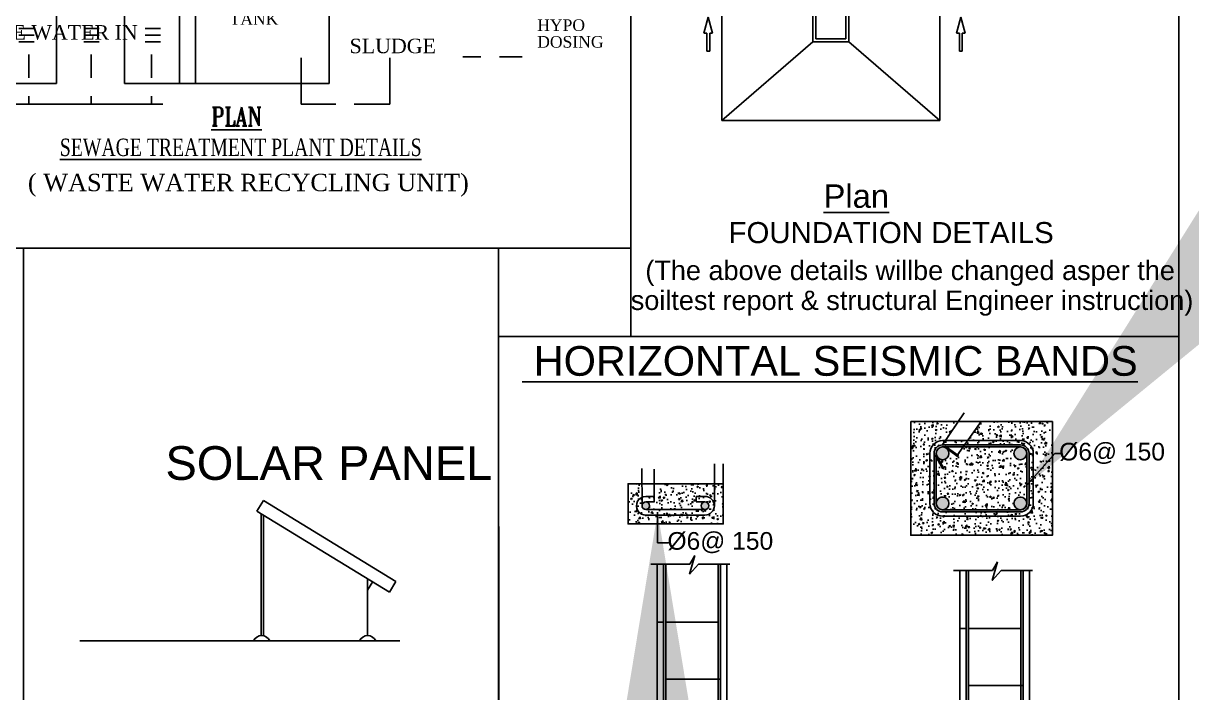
# Model space of a CAD drawing. Header units: metres. Extents: x 2063 to 2266, y 1708 to 2054.
# Drawn here: x 2125.41 to 2161.4, y 1769.97 to 1790.59 of the extents above; entities that cross this region are included whole.
import ezdxf

# ---------------------------------------------------------------- set-up
doc = ezdxf.new("R2010")
doc.units = ezdxf.units.M
doc.styles.add('5', font='romantic.ttf')
doc.styles.add('B', font='romantic.ttf')
doc.styles.add('ROMANT', font='romant.shx', dxfattribs={"width": 0.8, "height": 60})
doc.styles.get("Standard").update_dxf_attribs({"font": 'arial.ttf'})
doc.styles.add('style3', font='times.ttf', dxfattribs={"height": 250})
doc.dimstyles.new('Copy of APP', dxfattribs={"dimscale": 0, "dimtxt": 7.999999999999999, "dimasz": 4.499999999999999, "dimexe": 8.999999999999998, "dimexo": 8.999999999999998, "dimgap": 1.999999999999999, "dimtad": 0, "dimtih": 1, "dimtoh": 1, "dimzin": 4, "dimdsep": 46, "dimlunit": 4, "dimtxsty": 'style3', "dimblk": 'OPEN90', "dimblk1": 'OPEN90', "dimblk2": 'OBLIQUE', "dimcen": 0.09, "dimse1": 1, "dimse2": 1, "dimclrd": 4, "dimclre": 4, "dimclrt": 2, "dimadec": 0, "dimazin": 0, "dimtfac": 1, "dimtmove": 0, "dimatfit": 3, "dimfxl": 0, "dimtolj": 1, "dimtzin": 0, "dimarcsym": 0})
pattern_1 = [(50, (47.41853240683383, -83.19686377939871), (0.179467959844246, -0.0157014120041651), [0.0187659894064003, -0.2064258834704028]), (355, (47.41853240683383, -83.19686377939871), (-0.0347174140894062, 0.1882083948345603), [0.0150127915251202, -0.1651407067763223]), (100.4513999999998, (47.43348806967866, -83.19817222925549), (0.1447506790499799, 0.1725068685689239), [0.0159486364040254, -0.1754350059489702]), (46.18419999999998, (47.41853240683383, -83.14682114098181), (0.2670377895011244, -0.0414150409260822), [0.0281489841096002, -0.3096388252056026]), (96.63559999999966, (47.4407855536907, -83.15027240835906), (0.2338649390784582, 0.2437371419453714), [0.0239229553566773, -0.2631524668876313]), (351.1842000000001, (47.41853240683383, -83.14682114098181), (0.2338647488125747, 0.2437373246072278), [0.0225191872876803, -0.2477110601644835]), (20.99999999999998, (47.44355372604161, -83.15933180058772), (0.1493540188888087, -0.1007405578272316), [0.0187659894064001, -0.206425883470401]), (326, (47.44355372604161, -83.15933180058772), (0.0608807058834022, 0.1814421075119988), [0.0150127915251202, -0.1651407067763222]), (71.45140000000002, (47.45599988894071, -83.16772685502366), (0.2102347859597069, 0.0807013851266664), [0.0159486364040256, -0.1754350059489719]), (37.50000000000001, (47.41853240683383, -83.19686377939871), (0.0030425562142352, 0.083294433792722), [0, -0.1631390012396395, 0, -0.1676428386971756, 0, -0.1657662397565355]), (7.499999999999999, (47.41853240683383, -83.19686377939871), (0.06582346870381299, 0.0986870134259275), [0, -0.0955814393765986, 0, -0.1593858033583595, 0, -0.0631788310015475]), (327.5, (47.36273486499964, -83.19686377939871), (0.1335694157614694, -0.0056435264537345), [0, -0.0625532980213342, 0, -0.1951662898265626, 0, -0.2589706538083235]), (317.5, (47.33771354578754, -83.19686377939871), (0.1459208730111782, 0.0250475871730154), [0, -0.0813192874277344, 0, -0.1296104335002044, 0, -0.1839066961827225])]

# ---------------------------------------------------------------- blocks, each defined once
blk = doc.blocks.new('_Oblique')
at = {"color": 0, "linetype": 'ByBlock', "lineweight": -2}
blk.add_line((-0.5, -0.5), (0.5, 0.5), dxfattribs=at)
blk = doc.blocks.new('_Open90')
at = {"color": 0, "linetype": 'ByBlock'}
for p, q in [((-0.5, 0.5), (0, 0)), ((0, 0), (-1, 0)), ((0, 0), (-0.5, -0.5))]:
    blk.add_line(p, q, dxfattribs=at)
blk = doc.blocks.new('A$C322E27DF')
at = {"color": 0}
for p, q in [((1.07925853564518, 5.14973576030917), (1.07925853564518, 2.563201580434962)), ((3.665792715520069, 2.563201580434962), (3.665792715520069, 5.14973576030917)), ((2.156981110594414, 4.161987052275263), (2.156981110594414, 3.496646855461278)), ((2.58807014057254, 4.161987052275263), (2.58807014057254, 3.496646855461278)), ((2.195455057240336, 4.123513105629228), (2.195455057240336, 3.535120802103903)), ((2.549596193926277, 4.123513105629228), (2.549596193926277, 3.535120802103903)), ((0.9168891080182676, 3.790456151347882), (0.8649492800461756, 3.600010115451424)), ((0.9168891080182676, 3.790456151347882), (0.9688289359863802, 3.600010115451424)), ((3.915204018764825, 3.790456151347882), (3.863264190796371, 3.600010115451424)), ((3.915204018764825, 3.790456151347882), (3.967143846736121, 3.600010115451424)), ((0.8649492800461756, 3.600010115451424), (0.8995758320264711, 3.600010115451424)), ((0.8995758320264711, 3.600010115451424), (0.8995758320264711, 3.386479711569393)), ((0.9342023840060844, 3.600010115451424), (0.9342023840060844, 3.386479711569393)), ((0.9688289359863802, 3.600010115451424), (0.9342023840060844, 3.600010115451424)), ((2.156981110594414, 3.496646855461278), (1.07925853564518, 2.563201580434962)), ((2.156981110594414, 3.496646855461278), (2.58807014057254, 3.496646855461278)), ((2.195455057240336, 3.535120802103903), (2.549596193926277, 3.535120802103903)), ((2.58807014057254, 3.496646855461278), (3.665792715520069, 2.563201580434962)), ((3.863264190796371, 3.600010115451424), (3.897890742776098, 3.600010115451424)), ((3.897890742776098, 3.600010115451424), (3.897890742776098, 3.386479711569393)), ((3.932517294756393, 3.600010115451424), (3.932517294756393, 3.386479711569393)), ((3.967143846736121, 3.600010115451424), (3.932517294756393, 3.600010115451424)), ((0.8995758320264711, 3.386479711569393), (0.9342023840060844, 3.386479711569393)), ((3.897890742776098, 3.386479711569393), (3.932517294756393, 3.386479711569393)), ((1.07925853564518, 2.563201580434962), (3.665792715520069, 2.563201580434962))]:
    blk.add_line(p, q, dxfattribs=at)
blk.add_lwpolyline([(6.501983935922338, -9.3186259e-09), (2.853582828e-07, -9.3186259e-09), (2.853582828e-07, 10.05736734175553), (6.501983935922338, 10.05736734175553)], close=True, dxfattribs=at)
for s, height, p in [('%%uPlan', 0.2778833883666234, (2.286342491489334, 1.526435412442821)), ('FOUNDATION DETAILS', 0.25, (1.157809272091299, 1.107175253278966)), ('(The above details willbe changed asper the', 0.23, (0.1703042820938663, 0.6686521680908584)), ('soiltest report & structural Engineer instruction)', 0.23, (-0.0025966881642034, 0.3131121223791808))]:
    blk.add_text(s, height=height, dxfattribs=at).set_placement(p)
blk = doc.blocks.new('A$C2DE13D46')
at = {"color": 0}
for p, q in [((30.81220346125168, 25.01296883137451), (30.81220346125168, 22.55886915458308)), ((33.11995286644276, 25.01296883137451), (33.11995286644276, 22.55886915458308)), ((28.41832741768565, 24.41049600116884), (28.41832741768565, 22.55886915458308)), ((29.59111925217883, 24.41049600116884), (29.59111925217883, 22.55886915458308)), ((30.53586149825572, 24.41049600116884), (30.53586149825572, 22.55886915458308)), ((27.76804923919383, 23.50799372763384), (28.03005719417581, 23.50799372763384)), ((27.76804923919383, 23.39101648696209), (28.03005719417581, 23.39101648696209)), ((28.88861376326497, 23.50799372763384), (29.15062171824786, 23.50799372763384)), ((28.88861376326497, 23.39101648696209), (29.15062171824786, 23.39101648696209)), ((29.94529589939373, 23.50799372763384), (30.20730385437663, 23.50799372763384)), ((29.94529589939373, 23.39101648696209), (30.20730385437663, 23.39101648696209)), ((27.76804923919383, 23.27403924629146), (28.03005719417581, 23.27403924629146)), ((28.88861376326497, 23.27403924629146), (29.15062171824786, 23.27403924629146)), ((29.94529589939373, 23.27403924629146), (30.20730385437663, 23.27403924629146)), ((27.93755796953576, 23.05569874264342), (27.93755796953576, 22.6566192972661)), ((29.01412630180074, 23.05569874264342), (29.01412630180074, 22.6566192972661)), ((30.05432406409284, 23.05569874264342), (30.05432406409284, 22.6566192972661)), ((32.63814853486485, 22.19816018973432), (32.63814853486485, 23.00201109753102)), ((34.16182585241074, 22.19816018973432), (34.16182585241074, 23.00201109753102)), ((35.73482982110193, 23.01740465119718), (35.423337676914, 23.01740465119718)), ((36.44372411084771, 23.01740465119718), (36.05566263392564, 23.01740465119718)), ((27.41652824638789, 22.55886915458308), (28.41832741768565, 22.55886915458308)), ((29.59111925217883, 22.55886915458308), (33.11995286644276, 22.55886915458308)), ((27.40635158282783, 22.19816018973432), (30.25052881396175, 22.19816018973432)), ((27.93755796953576, 22.33578648444353), (27.93755796953576, 22.19816018973432)), ((29.01412630180074, 22.33578648444353), (29.01412630180074, 22.19816018973432)), ((30.05432406409284, 22.33578648444353), (30.05432406409284, 22.19816018973432)), ((33.23103755311479, 22.19816018973432), (32.63814853486485, 22.19816018973432)), ((34.16182585241074, 22.19816018973432), (33.55187036593759, 22.19816018973432))]:
    blk.add_line(p, q, dxfattribs=at)
blk.add_lwpolyline([(38.32243843252229, 34.32263786959282), (26.10953749012208, 34.32263786959282), (26.10953749012208, 19.71458328781699), (38.32243843252229, 19.71458328781699)], close=True, dxfattribs=at)
at = {"color": 0, "style": 'B'}
for s, height, p in [('TANK', 0.2005714285714285, (31.40122436716081, 23.57011258993015)), ('HYPO', 0.2005714285714285, (36.7053035848536, 23.4634694699775)), ('SEWAGE WATER IN', 0.25, (26.31425382199779, 23.31381258368395)), ('DOSING', 0.2005714285714285, (36.7053035848536, 23.17484243855296)), ('SLUDGE', 0.25, (33.47046637385882, 23.07948389497727)), ('( WASTE WATER RECYCLING UNIT)', 0.3, (27.92393756660977, 20.69920157900606))]:
    blk.add_text(s, height=height, dxfattribs=at).set_placement(p)
at = {"color": 0, "width": 0.75}
for s, height, style, p in [('%%UPLAN', 0.324, 'ROMANT', (31.08332923262458, 21.8250998448836)), ('%%USEWAGE TREATMENT PLANT DETAILS', 0.3, '5', (28.47392910772089, 21.30589924217355))]:
    blk.add_text(s, height=height, dxfattribs=dict(at, style=style)).set_placement(p)
blk = doc.blocks.new('A$C7B3335C5')
at = {"color": 0}
for p, q in [((2.772258391146919, 6.934414344743402), (2.849425738914873, 7.060703309676738)), ((2.849425738914873, 7.060703309676738), (4.422903304793749, 6.099248834236334)), ((2.772258391146919, 6.934414344743402), (4.345735957024884, 5.972959869306635)), ((2.822839159413546, 5.454427695016363), (2.822393492043943, 6.903779896447361)), ((2.851568257713664, 5.454438721711936), (2.85112933388666, 6.88622120711983)), ((4.086817105152589, 6.131169108704906), (4.086817105152589, 5.456846007355182)), ((4.086817105152589, 5.99565074957178), (4.150119464401655, 6.099248834236334)), ((4.345735957024884, 5.972959869306635), (4.422903304793749, 6.099248834236334)), ((0.6698296291366433, 5.394128322010204), (4.469129800939413, 5.394128322010204))]:
    blk.add_line(p, q, dxfattribs=at)
at = {"color": 0, "linetype": 'ByBlock'}
blk.add_lwpolyline([(4.508591473e-07, 10.05736734175553), (5.638786772476464, 10.05736734175553), (5.638786772476464, -9.3186259e-09), (4.508591473e-07, -9.3186259e-09)], close=True, dxfattribs=at)
at = {"color": 0}
for centre in [(2.828975073874629, 5.349624415683193), (4.086961963171801, 5.349624415683193)]:
    blk.add_arc(centre, 0.1072216895245017, 24.52337218144414, 155.4766278185558, dxfattribs=at)
blk.add_text('SOLAR PANEL', height=0.4, dxfattribs=at).set_placement((1.686236671552023, 7.306564669559064))
blk = doc.blocks.new('A$C72215BC6')
at = {"linetype": 'Continuous'}
h = blk.add_hatch(dxfattribs=at)
h.set_pattern_fill('AR-CONC', color=0, scale=0.0250213192085337, style=0)
h.set_pattern_definition(pattern_1)
h.paths.add_polyline_path([(5.084481132546556, 7.564428782620836, -0.4142135623728493), (5.234609047796653, 7.714556697871612), (5.268364329504607, 7.714556697871612), (5.420263097194833, 7.939748570748006), (4.859289259669708, 7.939748570748006), (4.859289259669708, 6.598604809222762), (6.527944915515604, 6.598604809222762), (6.527944915515604, 7.939748570748006), (5.688825816925485, 7.939748570748006), (5.528105388011795, 7.714556697871612), (6.15262512738866, 7.714556697871612, -0.4142135623728493), (6.302753042639665, 7.564428782620836), (6.302753042639665, 6.973924597349933, -0.4142135623728493), (6.15262512738866, 6.823796682099157), (5.234609047796653, 6.823796682099157, -0.4142135623735867), (5.084481132546556, 6.973924597349933)])
h = blk.add_hatch(dxfattribs=at)
h.set_pattern_fill('AR-CONC', color=0, scale=0.0250213192085337, style=0)
h.set_pattern_definition(pattern_1)
h.paths.add_polyline_path([(6.15262512738866, 7.664514059454915, -0.414213562373122), (6.252710404222737, 7.564428782620836), (6.252710404222737, 6.973924597349933, -0.4142135623731618), (6.15262512738866, 6.873839320516082), (5.234609047796653, 6.873839320516082, -0.41421356237313), (5.13452377096371, 6.973924597349933), (5.13452377096371, 7.564428782620836, -0.4142135623730618), (5.234609047796653, 7.664514059454915), (5.268364329504607, 7.714556697871612), (5.234609047796653, 7.714556697871612, 0.4142135623730951), (5.084481132546556, 7.564428782620836), (5.084481132546556, 6.973924597349933, 0.4142135623730855), (5.234609047796653, 6.823796682099157), (6.15262512738866, 6.823796682099157, 0.4142135623730951), (6.302753042639665, 6.973924597349933), (6.302753042639665, 7.564428782620836, 0.4142135623730998), (6.15262512738866, 7.714556697871612), (5.528105388011795, 7.714556697871612), (5.492389737143752, 7.664514059454915)])
h.paths.add_polyline_path([(5.268364329504607, 7.714556697871612), (5.234609047796653, 7.664514059454915), (5.492389737143752, 7.664514059454915), (5.528105388011795, 7.714556697871612)], flags=17)
h = blk.add_hatch(color=0, dxfattribs=at)
h.paths.add_polyline_path([(6.15262512738866, 7.664514059454915), (5.234609047796653, 7.664514059454915, 0.4142135623725653), (5.13452377096371, 7.564428782620836), (5.13452377096371, 6.973924597349933, 0.4142135623736713), (5.234609047796653, 6.873839320516082), (6.15262512738866, 6.873839320516082, 0.4142135623729338), (6.252710404222737, 6.973924597349933), (6.252710404222737, 7.564428782620836, 0.4142135623721965)])
h.paths.add_polyline_path([(5.234609047796653, 7.639492740246452, 0.4142135623720506), (5.159545090171717, 7.564428782620836), (5.159545090171717, 6.973924597349933, 0.4142135623735252), (5.234609047796653, 6.898860639724545), (6.15262512738866, 6.898860639724545, 0.4142135623730336), (6.227689085013592, 6.973924597349933), (6.227689085013592, 7.564428782620836, 0.4142135623725422), (6.15262512738866, 7.639492740246452)], flags=16)
h = blk.add_hatch(color=0, dxfattribs=at)
h.paths.add_polyline_path([(5.27706912893575, 7.639492740246452), (5.255533365865745, 7.639492740246452), (5.263829187677514, 7.633571975772668, -0.1104587814286162), (5.290499398428551, 7.614537329205007), (5.406598230498616, 7.531677082747648), (5.413865983364416, 7.541860224307411)])
h.paths.add_polyline_path([(5.177608279426408, 7.51558709817533, -0.0993621241908172), (5.163176324507617, 7.541364442658333), (5.159545090171717, 7.547850298450669), (5.159545090171717, 7.522240823625281), (5.238929158864607, 7.380450574353119), (5.249845390814811, 7.386562242197499)])
h = blk.add_hatch(color=0, dxfattribs=at)
h.paths.add_polyline_path([(5.290499398428551, 7.614537329205007), (5.263829187677514, 7.633571975772668, 0.5368082337704279), (5.159545090171717, 7.564428782620836, 0.0782378119902855), (5.163176324507617, 7.541364442658333), (5.177608279426408, 7.51558709817533, 0.6963652253880497), (5.309673005422496, 7.564428782620836, 0.1847877875112001)])
h.paths.add_polyline_path([(6.225655832955568, 7.564428782620836, 1), (6.075527917701606, 7.564428782620836, 1)])
h.paths.add_polyline_path([(6.225655832955568, 6.973924597349933, 1), (6.075527917701606, 6.973924597349933, 1)])
h.paths.add_polyline_path([(5.159545090171717, 6.973924597349933, 0.4142135623735131), (5.234609047796653, 6.898860639724545, 0.4142135623724739), (5.309673005422496, 6.973924597349933, 1)])
h = blk.add_hatch(dxfattribs=at)
h.set_pattern_fill('AR-CONC', color=0, scale=0.0250213192085337, style=0)
h.set_pattern_definition(pattern_1)
h.paths.add_polyline_path([(6.075527917701606, 7.564428782620836, -0.4142135623724493), (6.150591875326768, 7.639492740246452), (5.474531911708594, 7.639492740246452), (5.407893422949768, 7.546122866911276), (5.413865983360549, 7.541860224307411), (5.406598230498616, 7.531677082747648), (5.290499398428551, 7.614537329205007, -0.1847877875109959), (5.309673005422496, 7.564428782620836, -0.6963652253863081), (5.177608279426408, 7.51558709817533), (5.249845390814811, 7.386562242197499), (5.238929158864607, 7.380450574353119), (5.159545090171717, 7.522240823625281), (5.159545090171717, 6.973924597349933, -1), (5.309673005422496, 6.973924597349933, -0.4142135623729411), (5.234609047796653, 6.898860639724545), (6.150591875326768, 6.898860639724545, -0.4142135623729411), (6.075527917701606, 6.973924597349933, -1), (6.225655832955568, 6.973924597349933, -0.4102521929806582), (6.151608501359418, 6.898867524359332, 0.4181860591646548), (6.227689085013592, 6.973924597349933), (6.227689085013592, 7.564428782620836, 0.4181860591646548), (6.151608501359418, 7.639485855611667, -0.4102521929806582), (6.225655832955568, 7.564428782620836, -1)])
h = blk.add_hatch(dxfattribs=at)
h.set_pattern_fill('AR-CONC', color=0, scale=0.0250213192085337, style=0)
h.set_pattern_definition([(50, (47.77381545302967, -83.19686377939871), (0.179467959844246, -0.0157014120041651), [0.0187659894064003, -0.2064258834704028]), (355, (47.77381545302967, -83.19686377939871), (-0.0347174140894062, 0.1882083948345603), [0.0150127915251202, -0.1651407067763223]), (100.4513999999998, (47.7887711158786, -83.19817222925549), (0.1447506790499799, 0.1725068685689239), [0.0159486364040254, -0.1754350059489703]), (46.18419999999998, (47.77381545302967, -83.14682114098181), (0.2670377895011244, -0.0414150409260822), [0.0281489841096002, -0.3096388252056026]), (96.63559999999966, (47.79606859988971, -83.15027240835906), (0.2338649390784582, 0.2437371419453714), [0.0239229553566773, -0.2631524668876313]), (351.1842000000001, (47.77381545302967, -83.14682114098181), (0.2338647488125747, 0.2437373246072278), [0.0225191872876803, -0.2477110601644835]), (20.99999999999998, (47.79883677223767, -83.15933180058772), (0.1493540188888087, -0.1007405578272316), [0.0187659894064001, -0.206425883470401]), (326, (47.79883677223767, -83.15933180058772), (0.0608807058834022, 0.1814421075119988), [0.0150127915251202, -0.1651407067763222]), (71.45140000000002, (47.81128293513563, -83.16772685502366), (0.2102347859597069, 0.0807013851266664), [0.0159486364040256, -0.1754350059489719]), (37.50000000000001, (47.77381545302967, -83.19686377939871), (0.0030425562142352, 0.083294433792722), [0, -0.1631390012396395, 0, -0.1676428386971756, 0, -0.1657662397565355]), (7.499999999999999, (47.77381545302967, -83.19686377939871), (0.06582346870381299, 0.0986870134259275), [0, -0.0955814393765986, 0, -0.1593858033583595, 0, -0.0631788310015475]), (327.5, (47.7180179111948, -83.19686377939871), (0.1335694157614694, -0.0056435264537345), [0, -0.0625532980213342, 0, -0.1951662898265626, 0, -0.2589706538083235]), (317.5, (47.69299659198657, -83.19686377939871), (0.1459208730111782, 0.0250475871730154), [0, -0.0813192874277344, 0, -0.1296104335002044, 0, -0.1839066961827225])])
h.paths.add_polyline_path([(2.650230443911708, 7.206349813625878), (2.544905641823674, 7.206349813625878), (2.544905641823674, 6.94718117136955, -0.4142135623730951), (2.434562038221769, 6.836837567766508), (1.744637856323719, 6.836837567766508, -0.8368700775417579), (1.692507338297559, 7.047723159662667), (1.692357198861714, 7.206349813625878), (1.528595151279545, 7.206349813625878), (1.528595151279545, 6.733014806864331), (2.650230443911708, 6.733014806864331)])
h.paths.add_polyline_path([(2.544905641823674, 7.206349813625878), (1.835458611304488, 7.206349813625878), (1.835458611304488, 6.992028595260364), (1.74294430497855, 6.992028595260364, -0.3786809198464303), (1.782297367683554, 6.947519007251059, -1), (1.692602519904653, 6.947519007251059, -0.4506619850971209), (1.74294430497855, 6.992028595260364), (1.835458611304488, 6.992028595260364), (1.835458611304488, 7.05729041153546), (1.737449943792738, 7.05729041153546, 0.9679261931134528), (1.730262031260621, 6.836837567766508), (2.434562038221769, 6.836837567766508, 1), (2.434562038221769, 7.057524774975776), (2.332224428550603, 7.057524774975776), (2.332224428550603, 6.992028595260364), (2.434562038221769, 6.992028595260364, -1), (2.434562038221769, 6.902333747482146, -0.4142135623730951), (2.389714614330728, 6.94718117136955, -0.4142135623730951), (2.434562038221769, 6.992028595260364), (2.332224428550603, 6.992028595260364), (2.332224428550603, 7.057524774975776), (2.434562038221769, 7.057524774975776, -0.4142135623730951), (2.544905641823674, 6.94718117136955)], flags=17)
h = blk.add_hatch(color=0, dxfattribs=at)
h.paths.add_polyline_path([(1.782297367683554, 6.947519007251059, 0.3786809198464625), (1.74294430497855, 6.992028595260364), (1.7374499247436, 6.992028595260364, 0.4130943038153442), (1.692602828565554, 6.947352618142133, 0.9981466566222036)])
h.paths.add_polyline_path([(2.434562038221769, 6.992028595260364, 0.4142135623730951), (2.389714614330728, 6.94718117136955, 1), (2.479409462108719, 6.94718117136955, 0.4142135623730951)])
for points in [[(1.973798051688731, 6.257286227924224), (1.945084423609728, 6.257286227924224), (1.945084423609728, 0.9194795726519372), (1.973798051688731, 0.9194795726519372)], [(2.617939724413758, 6.257286227924224), (2.589226096334754, 6.257286227924224), (2.589226096334754, 0.9194795726519372), (2.617939724413758, 0.9194795726519372)], [(5.540128251357714, 6.182904268641607), (5.511414623278709, 6.182904268641607), (5.511414623278709, 0.8450976133693187), (5.540128251357714, 0.8450976133693187)], [(6.184269924085697, 6.182904268641607), (6.155556296006693, 6.182904268641607), (6.155556296006693, 0.8450976133693187), (6.184269924085697, 0.8450976133693187)]]:
    blk.add_hatch(color=0, dxfattribs=at).paths.add_polyline_path(points)
at = {"color": 0}
for p, q in [((8.016080686048895, 8.942011988082925), (8.016080686048895, 2.390564191e-07)), ((2.314404122183645, 6.359212937809672), (2.25383463249966, 6.139433461202373)), ((2.257022458926599, 6.257286227924224), (2.314404122183645, 6.359212937809672)), ((1.797735687419731, 6.257286227924224), (2.257022458926599, 6.257286227924224)), ((1.87002046598161, 6.252168079300928), (1.87002046598161, 1.667398831084311)), ((1.945084423609728, 6.252168079300928), (1.945084423609728, 0.9194795726519372)), ((2.25383463249966, 6.139433461202373), (2.359034322221873, 6.257286227924224)), ((2.359034322221873, 6.257286227924224), (2.726269371441844, 6.257286227924224)), ((2.617939724413758, 6.252168079300928), (2.617939724413758, 0.9194795726519372)), ((2.693003682042785, 6.252168079300928), (2.693003682042785, 1.667398831084311)), ((5.880734321855584, 6.284830978526827), (5.82016483216796, 6.065051501919982)), ((5.823352658594898, 6.182904268641607), (5.880734321855584, 6.284830978526827)), ((5.36406588709076, 6.182904268641607), (5.823352658594898, 6.182904268641607)), ((5.436350665652638, 6.177786120018312), (5.436350665652638, 0.7700336557437027)), ((5.511414623278709, 6.177786120018312), (5.511414623278709, 0.8450976133693187)), ((5.82016483216796, 6.065051501919982), (5.925364521889946, 6.182904268641607)), ((5.925364521889946, 6.182904268641607), (6.292599571109919, 6.182904268641607)), ((6.184269924085697, 6.177786120018312), (6.184269924085697, 0.8450976133693187)), ((6.25933388171063, 6.177786120018312), (6.25933388171063, 1.593016871801693)), ((1.945084423609728, 5.573619688327482), (1.877798893526801, 5.573619688327482)), ((2.589226096334754, 5.573619688327482), (1.973798051688731, 5.573619688327482)), ((5.511414623278709, 5.499237729044862), (5.444129093198737, 5.499237729044862)), ((6.155556296006693, 5.499237729044862), (5.540128251357714, 5.499237729044862)), ((2.617939724413758, 4.900764387520269), (1.973798051688731, 4.900764387520269)), ((6.184269924085697, 4.82638242823765), (5.540128251357714, 4.82638242823765))]:
    blk.add_line(p, q, dxfattribs=at)
at = {"color": 0, "linetype": 'Continuous'}
for p, q in [((5.489394741647513, 8.042237121029132), (5.234609047796653, 7.664514059451277)), ((5.688825816925485, 7.939748570748006), (5.407893422949768, 7.546122866911276)), ((5.234609047796653, 7.714556697871612), (6.15262512738866, 7.714556697871612)), ((5.234609047796653, 7.664514059451277), (6.15262512738866, 7.664514059451277)), ((5.234609047796653, 7.639492740242586), (6.15262512738866, 7.639492740242586)), ((5.255533365865745, 7.639492740242586), (5.406598230498616, 7.531677082747648)), ((5.262801118731545, 7.649675881805763), (5.413865983364416, 7.541860224307411)), ((2.544905641823674, 6.94718117136955), (2.544905641823674, 7.442056577760978)), ((2.650230443911708, 6.969682310245219), (2.650230443911708, 7.442056577760978)), ((5.084481132546556, 6.973924597349933), (5.084481132546556, 7.564428782617426)), ((5.13452377096371, 6.973924597349933), (5.13452377096371, 7.564428782617426)), ((5.148628858225607, 7.541738630606517), (5.238929158864607, 7.380450574353119)), ((5.159545090171717, 6.973924597349933), (5.159545090171717, 7.564428782617426)), ((5.159545090171717, 7.547850298447258), (5.249845390814811, 7.386562242197499)), ((5.406598230498616, 7.531677082747648), (5.413865983364416, 7.541860224307411)), ((6.227689085013592, 7.564428782617426), (6.227689085013592, 6.973924597349933)), ((6.252710404222737, 7.564428782617426), (6.252710404222737, 6.973924597349933)), ((6.302753042639665, 7.564428782617426), (6.302753042639665, 6.973924597349933)), ((1.69260250085665, 6.94718117136955), (1.69218679403059, 7.386387435998643)), ((1.835458611304488, 6.992028595256954), (1.835458611304488, 7.379198379668252)), ((5.238929158864607, 7.380450574353119), (5.249845390814811, 7.386562242197499)), ((1.737449943792738, 7.05729041153546), (1.835458611304488, 7.05729041153546)), ((1.835458611304488, 7.05729041153546), (1.835458611304488, 6.992028595256954)), ((2.332224428550603, 7.057524774975776), (2.434562038221769, 7.057524774975776)), ((2.332224428550603, 7.057524774975776), (2.332224428550603, 6.992028595256954)), ((6.15262512738866, 6.898860639724545), (5.234609047796653, 6.898860639724545)), ((6.15262512738866, 6.873839320516082), (5.234609047796653, 6.873839320516082)), ((6.15262512738866, 6.823796682099157), (5.234609047796653, 6.823796682099157))]:
    blk.add_line(p, q, dxfattribs=at)
at = {"color": 0}
blk.add_lwpolyline([(8.016080686048895, 8.943895818266636), (-2.90732487e-08, 8.943895818266636), (0.0101759356197135, 2.390564191e-07), (8.016080686048895, 2.390564191e-07)], close=True, dxfattribs=at)
at = {"color": 0, "linetype": 'Continuous'}
for points in [[(4.859289259669708, 7.939748570748006), (6.527944915515604, 7.939748570748006), (6.527944915515604, 6.598604809219352), (4.859289259669708, 6.598604809219352)], [(2.650230443911708, 7.206349813625878), (1.528595151279545, 7.206349813625878), (1.528595151279545, 6.733014806860467), (2.650230443911708, 6.733014806860467)], [(1.945084423609728, 6.257286227924224), (1.973798051688731, 6.257286227924224), (1.973798051688731, 0.9194795726519372), (1.945084423609728, 0.9194795726519372)], [(2.589226096334754, 6.257286227924224), (2.617939724413758, 6.257286227924224), (2.617939724413758, 0.9194795726519372), (2.589226096334754, 0.9194795726519372)], [(5.511414623278709, 6.182904268641607), (5.540128251357714, 6.182904268641607), (5.540128251357714, 0.8450976133693187), (5.511414623278709, 0.8450976133693187)], [(6.155556296006693, 6.182904268641607), (6.184269924085697, 6.182904268641607), (6.184269924085697, 0.8450976133693187), (6.155556296006693, 0.8450976133693187)]]:
    blk.add_lwpolyline(points, close=True, dxfattribs=at)
for points in [[(1.835458611304488, 6.992028595256954), (1.7374499247436, 6.992028595256954)], [(1.7374499247436, 6.902333747482146), (2.434562038221769, 6.902333747482146)], [(2.434562038221769, 6.992028595256954), (2.332224428550603, 6.992028595256954)], [(2.434562038221769, 6.836837567763097), (1.730262031260621, 6.836837567763097)], [(1.945084423609728, 0.9194795726519372), (1.945084423609728, 6.257286227924224)], [(1.973798051688731, 0.9194795726519372), (1.973798051688731, 6.257286227924224)], [(2.589226096334754, 0.9194795726519372), (2.589226096334754, 6.257286227924224)], [(2.589226096334754, 6.257286227924224), (2.589226096334754, 0.9194795726519372), (2.589226096334754, 0.9194795726519372)], [(2.617939724413758, 0.9194795726519372), (2.617939724413758, 6.257286227924224)], [(2.617939724413758, 6.257286227924224), (2.617939724413758, 0.9194795726519372), (2.617939724413758, 0.9194795726519372)], [(5.511414623278709, 0.8450976133693187), (5.511414623278709, 6.182904268641607)], [(5.540128251357714, 1.489239286097755), (5.540128251357714, 6.182904268641607)], [(5.542831118248725, 6.182904268641607), (5.571544746327731, 6.182904268641607)], [(6.155556296006693, 6.182904268641607), (6.155556296006693, 0.8450976133693187), (6.155556296006693, 0.8450976133693187)], [(6.155556296006693, 0.8450976133693187), (6.155556296006693, 6.182904268641607)], [(6.184269924085697, 6.182904268641607), (6.184269924085697, 0.8450976133693187), (6.184269924085697, 0.8450976133693187)], [(6.184269924085697, 0.8450976133693187), (6.184269924085697, 6.182904268641607)]]:
    blk.add_lwpolyline(points, dxfattribs=at)
for centre, radius in [((5.234609047796653, 7.564428782617426), 0.0750639576256057), ((6.150591875326768, 7.564428782617426), 0.0750639576256057), ((5.234609047796653, 6.973924597349933), 0.0750639576256057), ((6.150591875326768, 6.973924597349933), 0.0750639576256057), ((1.737449943792738, 6.947519007251059), 0.0448474238884724), ((2.434562038221769, 6.94718117136955), 0.0448474238884724)]:
    blk.add_circle(centre, radius, dxfattribs=at)
for centre, radius, start, end in [((5.234609047796653, 7.564428782617426), 0.150127915251202, 90, 180), ((6.15262512738866, 7.564428782617426), 0.150127915251202, 0, 90), ((5.234609047796653, 7.564428782617426), 0.1000852768341347, 90, 180), ((5.234609047796653, 7.564428782617426), 0.07506395762560099, 90, 180), ((6.15262512738866, 7.564428782617426), 0.1000852768341347, 0, 90), ((6.15262512738866, 7.564428782617426), 0.07506395762560099, 0, 90), ((1.737449943792738, 6.946946807932648), 0.1103436036048726, 90, 273.734959333246), ((2.434562038221769, 6.94718117136955), 0.1103436036048726, 270, 90), ((1.7374499247436, 6.94718117136955), 0.0448474238884724, 90, 270), ((2.434562038221769, 6.94718117136955), 0.0448474238884724, 270, 90), ((5.234609047796653, 6.973924597349933), 0.150127915251202, 180, 270), ((5.234609047796653, 6.973924597349933), 0.1000852768341347, 180, 270), ((5.234609047796653, 6.973924597349933), 0.07506395762560099, 180, 270), ((6.15262512738866, 6.973924597349933), 0.1000852768341347, 270, 0), ((6.15262512738866, 6.973924597349933), 0.07506395762560099, 270, 0), ((6.15262512738866, 6.973924597349933), 0.150127915251202, 270, 0)]:
    blk.add_arc(centre, radius, start, end, dxfattribs=at)
at = {"color": 0}
for s, height, p in [('%%U HORIZONTAL SEISMIC BANDS', 0.35, (0.2804748764584701, 8.479112438611367)), ('%%C6@ 150', 0.2077895020777883, (6.607996538759721, 7.480833755139713)), ('%%C6@ 150', 0.2077895020777883, (1.991929955735826, 6.428614574418418))]:
    blk.add_text(s, height=height, dxfattribs=at).set_placement(p)
at = {"color": 0, "linetype": 'Continuous'}
for points, override in [([(6.227689085013592, 7.190056601978824), (6.555097750415483, 7.561787789396077), (6.622369583701698, 7.563281614107209)], {"dimscale": 1, "dimclrd": 256}), ([(1.876842679523519, 6.869660896237576), (1.876842679523519, 6.511062433389554), (2.006303000676439, 6.511062433389554)], {"dimscale": 1, "dimasz": 5, "dimclrd": 256})]:
    blk.add_leader(points, dimstyle='Copy of APP', override=override, dxfattribs=at)

msp = doc.modelspace()

# ---------------------------------------------------------------- linework, layer by layer
msp.add_line((2160.998963489913, 2012.086081694096), (2160.998963489913, 1708.086081694096))

# ---------------------------------------------------------------- block references
at = {"linetype": 'ByBlock'}
for name, p, xscale, yscale, zscale in [('A$C2DE13D46', (2075.665820867165, 1748.442588467278), 1.786468166855522, 1.786468166855522, 1.786468166855522), ('A$C322E27DF', (2144.127636462699, 1780.947563032179), 2.594796787177799, 2.594796787177799, 2.594796787177799), ('A$C72215BC6', (2140.04225780742, 1757.565239443754), 2.614333176431919, 2.614333176431919, 2.614333176431919), ('A$C7B3335C5', (2125.410752006521, 1757.565239467927), 2.59479678719586, 2.59479678719586, 2.59479678719586)]:
    msp.add_blockref(name, p, dxfattribs=dict(at, xscale=xscale, yscale=yscale, zscale=zscale))

doc.saveas('drawing.dxf')
